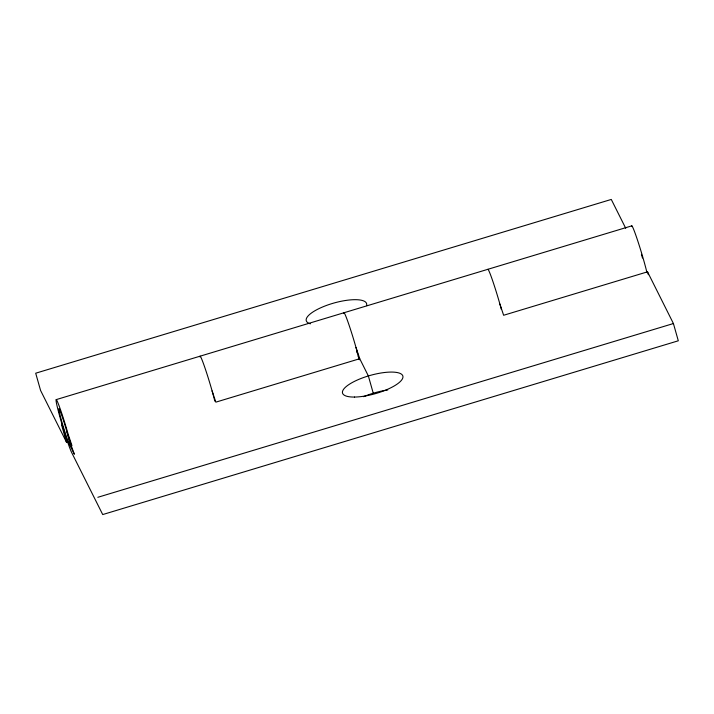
<?xml version="1.0" encoding="UTF-8"?>
<svg xmlns="http://www.w3.org/2000/svg" width="714" height="714" viewBox="0 0 714 714"><rect width="100%" height="100%" fill="white"/><g stroke="black" fill="none" stroke-linecap="round" stroke-linejoin="round"><path stroke-width="1.07" d="M56.245 399.608L631.828 225.847M625.723 228.275L611.282 199.438L35.7 373.208L40.582 390.46L66.473 442.171L68.606 441.529M373.252 393.209L368.362 375.948L359.74 358.714L215.842 402.152L212.103 390.942M71.944 445.598L68.205 434.38A28.23 1.553 73.2 0 0 56.995 400.732A28.23 1.553 73.2 0 0 60.44 418.868A28.23 1.553 73.2 0 0 71.65 452.515L102.718 514.562L678.3 340.792L673.418 323.54L647.527 271.829L503.629 315.267L499.898 304.057M97.836 497.301L673.418 323.54M69.204 443.885L74.39 454.22A24.999 1.374 73.2 0 1 66.911 431.791M359.74 358.714L356 347.495M647.527 271.829L648.339 274.703M61.591 424.91L66.473 442.171M641.422 254.327A18.814 1.035 73.2 0 1 642.493 258.031M363.596 396.681A31.362 9.487 -15.8 0 1 387.764 389.978M199.938 356.884A28.23 1.553 73.2 0 1 204.615 366.898A28.23 1.553 73.2 0 1 213.602 396.368M213.87 397.377A28.23 1.553 73.2 0 1 214.834 401.161M343.827 313.446A28.23 1.553 73.2 0 1 349.681 326.923A28.23 1.553 73.2 0 1 359.142 359.401M487.93 269.285A28.23 1.553 73.2 0 1 501.389 309.483M359.419 359.785A24.999 1.374 73.2 0 1 358.107 355.849M357.205 353.037A24.999 1.374 73.2 0 1 356.741 351.591M631.622 226.561A28.23 1.553 73.2 0 1 637.477 240.038A28.23 1.553 73.2 0 1 646.938 272.516M310.394 323.835A31.362 9.487 -15.8 0 1 330.171 304.164A31.362 9.487 -15.8 0 1 366.505 305.663M60.556 417.163A18.814 1.035 73.2 0 0 69.713 444.635A18.814 1.035 73.2 0 0 62.698 418.074A18.814 1.035 73.2 0 0 60.556 417.163M354.537 397.055A31.362 9.487 -15.8 0 0 402.75 378.054A31.362 9.487 -15.8 0 0 360.757 378.581A31.362 9.487 -15.8 0 0 354.537 397.055"/></g></svg>
